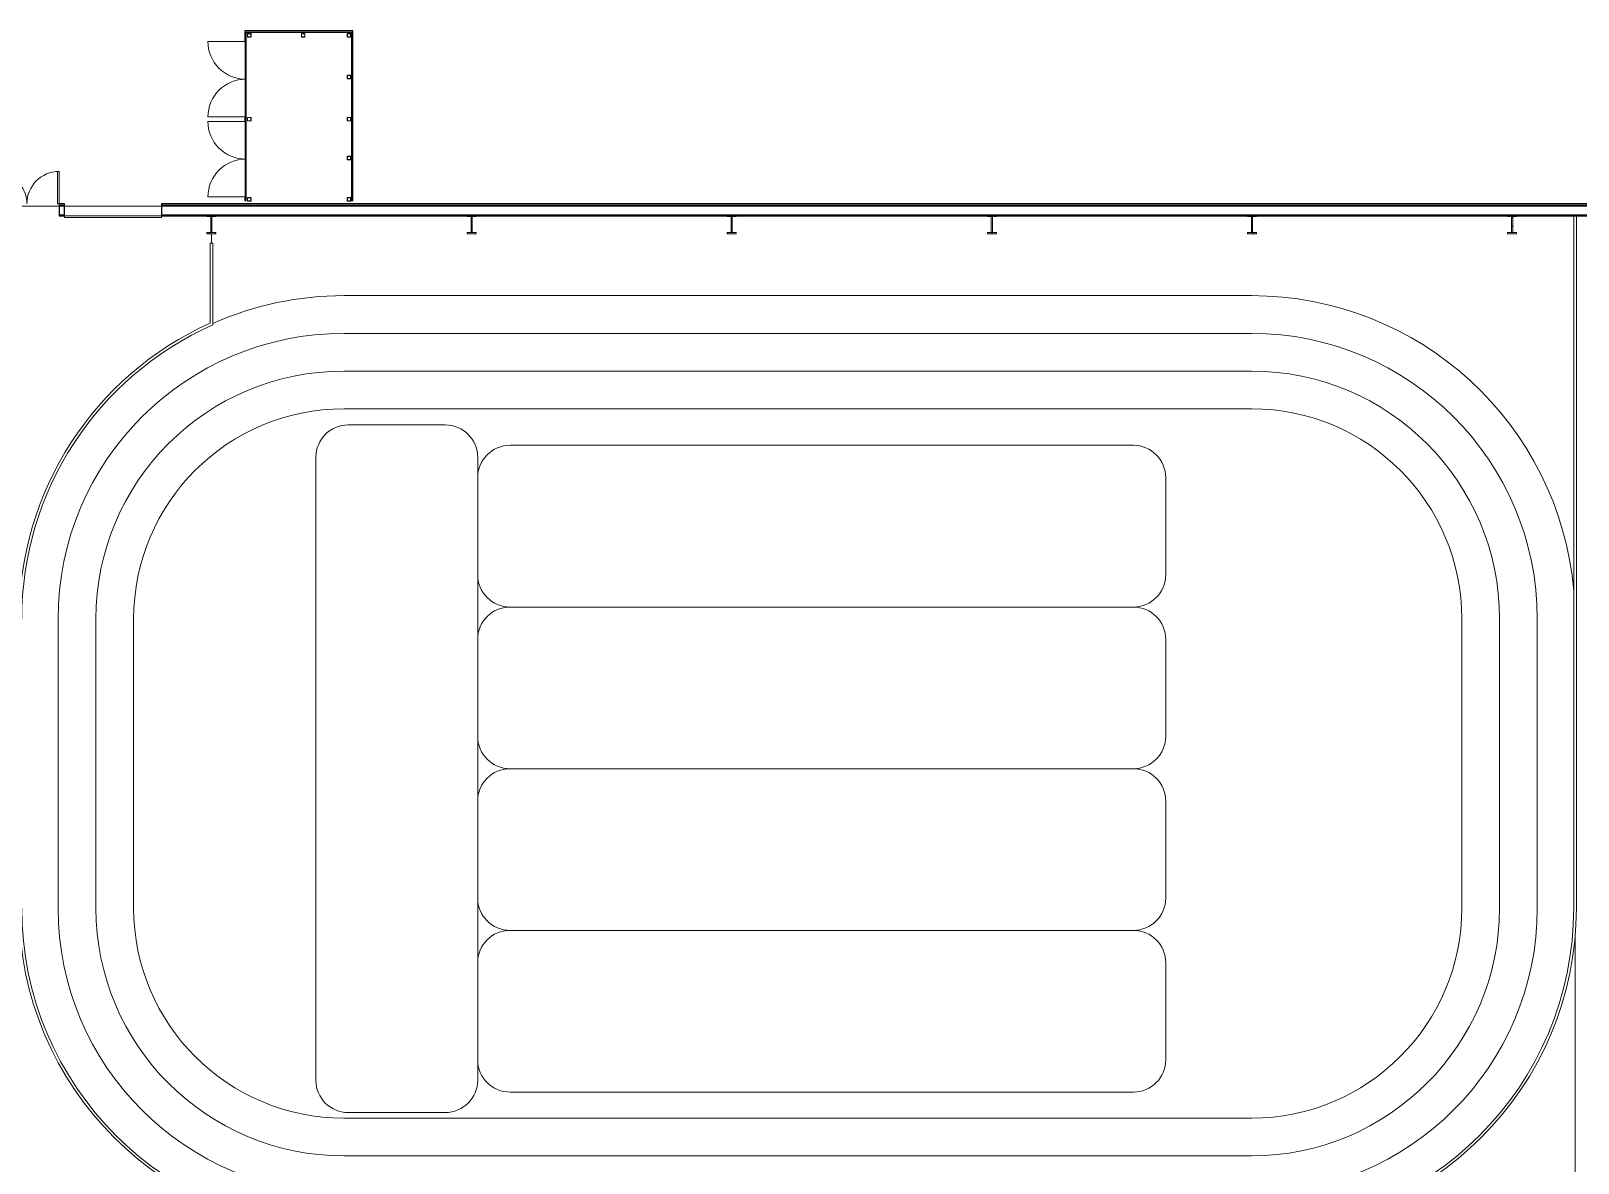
# Model space of a CAD drawing. Header units: inches. Extents: x 22023 to 26811, y -22881 to -20889.
# Drawn here: x 22885 to 24607, y -22190 to -20929 of the extents above; entities that cross this region are included whole.
import ezdxf

# ---------------------------------------------------------------- set-up
doc = ezdxf.new("R2010")
doc.units = ezdxf.units.IN
doc.header["$MEASUREMENT"] = 0
for name, color, linetype, lineweight in [('A-DOOR', 31, 'Continuous', 9), ('A-FLOR', 192, 'Continuous', 9), ('A-FLOR-HRAL', 11, 'Continuous', 9), ('A-FLOR-OTLN', 90, 'Continuous', 9), ('A-WALL', 113, 'Continuous', 9), ('A-WALL-PATT', 111, 'Continuous', 25), ('C-BLDG-PADS', 91, 'Continuous', 9), ('C-TOPO', 7, 'Continuous', 9), ('L-SITE-WALL', 31, 'Continuous', 9), ('S-BEAM', 12, 'Continuous', 9), ('S-COLS', 52, 'Continuous', 9)]:
    doc.layers.add(name, color=color, linetype=linetype, lineweight=lineweight)
pattern_1 = [(225, (24533.39, -22360.053), (19.00703, -19.00703), []), (225, (24533.39, -22388.853), (19.00703, -19.00703), [])]
pattern_2 = [(225, (24243.89, -22360.053), (19.00703, -19.00703), []), (225, (24243.89, -22388.853), (19.00703, -19.00703), [])]
pattern_3 = [(225, (23954.39, -22360.053), (19.00703, -19.00703), []), (225, (23954.39, -22388.853), (19.00703, -19.00703), [])]
pattern_4 = [(225, (23664.89, -22360.053), (19.00703, -19.00703), []), (225, (23664.89, -22388.853), (19.00703, -19.00703), [])]
pattern_5 = [(225, (23375.39, -22360.053), (19.00703, -19.00703), []), (225, (23375.39, -22388.853), (19.00703, -19.00703), [])]
pattern_6 = [(225, (23085.89, -22360.053), (19.00703, -19.00703), []), (225, (23085.89, -22388.853), (19.00703, -19.00703), [])]

# ---------------------------------------------------------------- blocks, each defined once
blk = doc.blocks.new('Double-Flush - 72_ x 96_-983185-First Floor Plan')
at = {"layer": 'A-DOOR', "lineweight": 13}
for p, q in [((-36, -6.6), (-36, -42.6)), ((-36, -6.6), (-34, -6.6)), ((-34, -6.6), (-34, -42.6)), ((34, -6.6), (34, -42.6)), ((36, -6.6), (34, -6.6)), ((36, -6.6), (36, -42.6)), ((-36, -42.6), (-34, -42.6))]:
    blk.add_line(p, q, dxfattribs=at)
at = {"layer": 'A-DOOR'}
for centre, start, end in [((-36, -6.6), 270, 360), ((36, -6.6), 180, 270)]:
    blk.add_arc(centre, 36, start, end, dxfattribs=at)
blk = doc.blocks.new('overhead door - one-983186-First Floor Plan')
at = {"layer": 'A-DOOR'}
for p, q in [((54, -7), (-54, -7)), ((-54, -7), (-54, -8.75)), ((-54, -8.75), (54, -8.75)), ((54, -8.75), (54, -7))]:
    blk.add_line(p, q, dxfattribs=at)
blk = doc.blocks.new('Top Rail Type - Top Rail_Internal_-939601-First Floor Plan')
at = {"layer": 'A-FLOR-HRAL'}
for p, q in [((24601.9, -21135.1), (24601.9, -21906.1)), ((24604.9, -21135.1), (24604.9, -21906.1)), ((23084.4, -21165.6), (23087.4, -21165.6)), ((23084.4, -21254.6), (23084.4, -21165.6)), ((23087.4, -21256.6), (23087.4, -21165.6))]:
    blk.add_line(p, q, dxfattribs=at)
for centre, radius, start, end in [((23233.3, -21584.1), 361.5, 114.3202, 180), ((23233.3, -21584.1), 358.5, 114.0064, 180), ((23233.3, -21906.1), 361.5, 180, 270), ((23233.3, -21906.1), 358.5, 180, 270), ((24243.4, -21906.1), 358.5, 270, 0), ((24243.4, -21906.1), 361.5, 270, 0)]:
    blk.add_arc(centre, radius, start, end, dxfattribs=at)
blk = doc.blocks.new('dumpster door - one-1001559-First Floor Plan')
at = {"layer": 'A-DOOR'}
for p, q in [((-42, 0.5), (42, 0.5)), ((-42, 0), (-42, -42)), ((42, 0), (42, -42)), ((42, -0.5), (-42, -0.5))]:
    blk.add_line(p, q, dxfattribs=at)
for centre, start, end in [((-42, 0), 270, 0), ((42, 0), 180, 270)]:
    blk.add_arc(centre, 42, start, end, dxfattribs=at)
blk = doc.blocks.new('HSS-Hollow Structural Section-Column - HSS4X4X1_4-1001889-First Floor Plan')
at = {"layer": 'S-COLS'}
h = blk.add_hatch(dxfattribs=at)
h.set_pattern_fill('FP_18', color=256, style=0, pattern_type=2)
h.set_pattern_definition([(225, (23127.985, -21116.928), (19.00703, -19.00703), []), (225, (23127.985, -21145.728), (19.00703, -19.00703), [])])
h.paths.add_polyline_path([(1.5, 2), (-1.5, 2), (-1.9, 1.9), (-2, 1.5), (-2, -1.5), (-1.9, -1.9), (-1.5, -2), (1.5, -2), (1.9, -1.9), (2, -1.5), (2, 1.5), (1.9, 1.9)], flags=0)
h.paths.add_polyline_path([(1.5, 1.8), (1.7, 1.7), (1.8, 1.5), (1.7, -1.7), (1.5, -1.8), (-1.7, -1.7), (-1.8, -1.5), (-1.7, 1.7), (-1.5, 1.8)], flags=0)
at = {"layer": 'S-COLS', "lineweight": 15}
for p, q in [((-2, 1.5), (-2, -1.5)), ((-1.8, -1.5), (-1.8, 1.5)), ((1.5, 2), (-1.5, 2)), ((-1.5, 1.8), (1.5, 1.8)), ((1.8, 1.5), (1.8, -1.5)), ((2, -1.5), (2, 1.5)), ((1.5, -1.8), (-1.5, -1.8)), ((-1.5, -2), (1.5, -2))]:
    blk.add_line(p, q, dxfattribs=at)
for centre, radius, start, end in [((-1.5, 1.5), 0.466, 90, 180), ((-1.5, 1.5), 0.233, 90, 180), ((1.5, 1.5), 0.466, 360, 90), ((1.5, 1.5), 0.233, 0, 90), ((-1.5, -1.5), 0.466, 180, 270), ((-1.5, -1.5), 0.233, 180, 270), ((1.5, -1.5), 0.233, 270, 360), ((1.5, -1.5), 0.466, 270, 360)]:
    blk.add_arc(centre, radius, start, end, dxfattribs=at)
blk = doc.blocks.new('HSS-Hollow Structural Section-Column - HSS4X4X1_4-V21-First Floor Plan')
at = {"layer": 'S-COLS', "lineweight": 15}
for p, q in [((-2, 1.534), (-2, -1.534)), ((-1.767, -1.534), (-1.767, 1.534)), ((1.534, 2), (-1.534, 2)), ((-1.534, 1.767), (1.534, 1.767)), ((1.767, 1.534), (1.767, -1.534)), ((2, -1.534), (2, 1.534)), ((1.534, -1.767), (-1.534, -1.767)), ((-1.534, -2), (1.534, -2))]:
    blk.add_line(p, q, dxfattribs=at)
for centre, radius, start, end in [((-1.534, 1.534), 0.466, 90, 180), ((-1.534, 1.534), 0.233, 90, 180), ((1.534, 1.534), 0.466, 360, 90), ((1.534, 1.534), 0.233, 0, 90), ((-1.534, -1.534), 0.466, 180, 270), ((-1.534, -1.534), 0.233, 180, 270), ((1.534, -1.534), 0.233, 270, 360), ((1.534, -1.534), 0.466, 270, 360)]:
    blk.add_arc(centre, radius, start, end, dxfattribs=at)
blk = doc.blocks.new('HSS-Hollow Structural Section-Column - HSS4X4X1_4-V22-First Floor Plan')
at = {"layer": 'S-COLS', "lineweight": 15}
for p, q in [((-2, 1.534), (-2, -1.534)), ((-1.767, -1.534), (-1.767, 1.534)), ((1.534, 2), (-1.534, 2)), ((-1.534, 1.767), (1.534, 1.767)), ((1.767, 1.534), (1.767, -1.534)), ((2, -1.534), (2, 1.534)), ((1.534, -1.767), (-1.534, -1.767)), ((-1.534, -2), (1.534, -2))]:
    blk.add_line(p, q, dxfattribs=at)
for centre, radius, start, end in [((-1.534, 1.534), 0.466, 90, 180), ((-1.534, 1.534), 0.233, 90, 180), ((1.534, 1.534), 0.466, 360, 90), ((1.534, 1.534), 0.233, 0, 90), ((-1.534, -1.534), 0.466, 180, 270), ((-1.534, -1.534), 0.233, 180, 270), ((1.534, -1.534), 0.233, 270, 360), ((1.534, -1.534), 0.466, 270, 360)]:
    blk.add_arc(centre, radius, start, end, dxfattribs=at)
blk = doc.blocks.new('HSS-Hollow Structural Section-Column - HSS4X4X1_4-V23-First Floor Plan')
at = {"layer": 'S-COLS', "lineweight": 15}
for p, q in [((-2, 1.534), (-2, -1.534)), ((-1.767, -1.534), (-1.767, 1.534)), ((1.534, 2), (-1.534, 2)), ((-1.534, 1.767), (1.534, 1.767)), ((1.767, 1.534), (1.767, -1.534)), ((2, -1.534), (2, 1.534)), ((1.534, -1.767), (-1.534, -1.767)), ((-1.534, -2), (1.534, -2))]:
    blk.add_line(p, q, dxfattribs=at)
for centre, radius, start, end in [((-1.534, 1.534), 0.466, 90, 180), ((-1.534, 1.534), 0.233, 90, 180), ((1.534, 1.534), 0.466, 360, 90), ((1.534, 1.534), 0.233, 0, 90), ((-1.534, -1.534), 0.466, 180, 270), ((-1.534, -1.534), 0.233, 180, 270), ((1.534, -1.534), 0.233, 270, 360), ((1.534, -1.534), 0.466, 270, 360)]:
    blk.add_arc(centre, radius, start, end, dxfattribs=at)
blk = doc.blocks.new('HSS-Hollow Structural Section-Column - HSS4X4X1_4-V24-First Floor Plan')
at = {"layer": 'S-COLS', "lineweight": 15}
for p, q in [((-2, 1.534), (-2, -1.534)), ((-1.767, -1.534), (-1.767, 1.534)), ((1.534, 2), (-1.534, 2)), ((-1.534, 1.767), (1.534, 1.767)), ((1.767, 1.534), (1.767, -1.534)), ((2, -1.534), (2, 1.534)), ((1.534, -1.767), (-1.534, -1.767)), ((-1.534, -2), (1.534, -2))]:
    blk.add_line(p, q, dxfattribs=at)
for centre, radius, start, end in [((-1.534, 1.534), 0.466, 90, 180), ((-1.534, 1.534), 0.233, 90, 180), ((1.534, 1.534), 0.466, 360, 90), ((1.534, 1.534), 0.233, 0, 90), ((-1.534, -1.534), 0.466, 180, 270), ((-1.534, -1.534), 0.233, 180, 270), ((1.534, -1.534), 0.233, 270, 360), ((1.534, -1.534), 0.466, 270, 360)]:
    blk.add_arc(centre, radius, start, end, dxfattribs=at)
blk = doc.blocks.new('HSS-Hollow Structural Section-Column - HSS4X4X1_4-V25-First Floor Plan')
at = {"layer": 'S-COLS'}
h = blk.add_hatch(dxfattribs=at)
h.set_pattern_fill('FP_19', color=256, style=0, pattern_type=2)
h.set_pattern_definition([(225, (23238.985, -20934.178), (19.00703, -19.00703), []), (225, (23238.985, -20962.978), (19.00703, -19.00703), [])])
h.paths.add_polyline_path([(1.5, 2), (-1.5, 2), (-1.9, 1.9), (-2, 1.5), (-2, -1.5), (-1.9, -1.9), (-1.5, -2), (1.5, -2), (1.9, -1.9), (2, -1.5), (2, 1.5), (1.9, 1.9)], flags=0)
h.paths.add_polyline_path([(1.5, 1.8), (1.7, 1.7), (1.8, 1.5), (1.7, -1.7), (1.5, -1.8), (-1.7, -1.7), (-1.8, -1.5), (-1.7, 1.7), (-1.5, 1.8)], flags=0)
at = {"layer": 'S-COLS', "lineweight": 15}
for p, q in [((-2, 1.5), (-2, -1.5)), ((-1.8, -1.5), (-1.8, 1.5)), ((1.5, 2), (-1.5, 2)), ((-1.5, 1.8), (1.5, 1.8)), ((1.8, 1.5), (1.8, -1.5)), ((2, -1.5), (2, 1.5)), ((1.5, -1.8), (-1.5, -1.8)), ((-1.5, -2), (1.5, -2))]:
    blk.add_line(p, q, dxfattribs=at)
for centre, radius, start, end in [((-1.5, 1.5), 0.466, 90, 180), ((-1.5, 1.5), 0.233, 90, 180), ((1.5, 1.5), 0.466, 360, 90), ((1.5, 1.5), 0.233, 0, 90), ((-1.5, -1.5), 0.466, 180, 270), ((-1.5, -1.5), 0.233, 180, 270), ((1.5, -1.5), 0.233, 270, 360), ((1.5, -1.5), 0.466, 270, 360)]:
    blk.add_arc(centre, radius, start, end, dxfattribs=at)
blk = doc.blocks.new('HSS-Hollow Structural Section-Column - HSS4X4X1_4-V26-First Floor Plan')
at = {"layer": 'S-COLS', "lineweight": 15}
for p, q in [((-2, 1.534), (-2, -1.534)), ((-1.767, -1.534), (-1.767, 1.534)), ((1.534, 2), (-1.534, 2)), ((-1.534, 1.767), (1.534, 1.767)), ((1.767, 1.534), (1.767, -1.534)), ((2, -1.534), (2, 1.534)), ((1.534, -1.767), (-1.534, -1.767)), ((-1.534, -2), (1.534, -2))]:
    blk.add_line(p, q, dxfattribs=at)
for centre, radius, start, end in [((-1.534, 1.534), 0.466, 90, 180), ((-1.534, 1.534), 0.233, 90, 180), ((1.534, 1.534), 0.466, 360, 90), ((1.534, 1.534), 0.233, 0, 90), ((-1.534, -1.534), 0.466, 180, 270), ((-1.534, -1.534), 0.233, 180, 270), ((1.534, -1.534), 0.233, 270, 360), ((1.534, -1.534), 0.466, 270, 360)]:
    blk.add_arc(centre, radius, start, end, dxfattribs=at)
blk = doc.blocks.new('HSS-Hollow Structural Section-Column - HSS4X4X1_4-V27-First Floor Plan')
at = {"layer": 'S-COLS'}
h = blk.add_hatch(dxfattribs=at)
h.set_pattern_fill('FP_20', color=256, style=0, pattern_type=2)
h.set_pattern_definition([(225, (23238.985, -20980.553), (19.00703, -19.00703), []), (225, (23238.985, -21009.353), (19.00703, -19.00703), [])])
h.paths.add_polyline_path([(-1.5, 2), (-1.9, 1.9), (-2, 1.5), (-2, -1.5), (-1.9, -1.9), (-1.5, -2), (1.5, -2), (1.9, -1.9), (2, -1.5), (2, 1.5), (1.9, 1.9), (1.5, 2)], flags=0)
h.paths.add_polyline_path([(-1.5, 1.8), (1.7, 1.7), (1.8, 1.5), (1.7, -1.7), (1.5, -1.8), (-1.7, -1.7), (-1.8, -1.5), (-1.7, 1.7)], flags=0)
at = {"layer": 'S-COLS', "lineweight": 15}
for p, q in [((-2, 1.5), (-2, -1.5)), ((-1.8, -1.5), (-1.8, 1.5)), ((1.5, 2), (-1.5, 2)), ((-1.5, 1.8), (1.5, 1.8)), ((1.8, 1.5), (1.8, -1.5)), ((2, -1.5), (2, 1.5)), ((1.5, -1.8), (-1.5, -1.8)), ((-1.5, -2), (1.5, -2))]:
    blk.add_line(p, q, dxfattribs=at)
for centre, radius, start, end in [((-1.5, 1.5), 0.466, 90, 180), ((-1.5, 1.5), 0.233, 90, 180), ((1.5, 1.5), 0.466, 360, 90), ((1.5, 1.5), 0.233, 0, 90), ((-1.5, -1.5), 0.466, 180, 270), ((-1.5, -1.5), 0.233, 180, 270), ((1.5, -1.5), 0.233, 270, 360), ((1.5, -1.5), 0.466, 270, 360)]:
    blk.add_arc(centre, radius, start, end, dxfattribs=at)
blk = doc.blocks.new('HSS-Hollow Structural Section-Column - HSS4X4X1_4-V28-First Floor Plan')
at = {"layer": 'S-COLS', "lineweight": 15}
for p, q in [((-2, 1.534), (-2, -1.534)), ((-1.767, -1.534), (-1.767, 1.534)), ((1.534, 2), (-1.534, 2)), ((-1.534, 1.767), (1.534, 1.767)), ((1.767, 1.534), (1.767, -1.534)), ((2, -1.534), (2, 1.534)), ((1.534, -1.767), (-1.534, -1.767)), ((-1.534, -2), (1.534, -2))]:
    blk.add_line(p, q, dxfattribs=at)
for centre, radius, start, end in [((-1.534, 1.534), 0.466, 90, 180), ((-1.534, 1.534), 0.233, 90, 180), ((1.534, 1.534), 0.466, 360, 90), ((1.534, 1.534), 0.233, 0, 90), ((-1.534, -1.534), 0.466, 180, 270), ((-1.534, -1.534), 0.233, 180, 270), ((1.534, -1.534), 0.233, 270, 360), ((1.534, -1.534), 0.466, 270, 360)]:
    blk.add_arc(centre, radius, start, end, dxfattribs=at)
blk = doc.blocks.new('columns and girder2 - one-V32-First Floor Plan')
at = {"layer": 'S-BEAM'}
h = blk.add_hatch(dxfattribs=at)
h.set_pattern_fill('FP_25', color=256, style=0, pattern_type=2)
h.set_pattern_definition(pattern_1)
h.paths.add_polyline_path([(5, -0.5), (-5, -0.5), (-5, -2), (5, -2)], flags=0)
h.paths.add_polyline_path([(-5, -20), (-5, -21.5), (5, -21.5), (5, -20)], flags=0)
h.paths.add_polyline_path([(-5, -1204.8), (-5, -1206.3), (5, -1206.3), (5, -1204.8)], flags=0)
h.paths.add_polyline_path([(5, -1224.3), (-5, -1224.3), (-5, -1225), (5, -1225)], flags=0)
h = blk.add_hatch(dxfattribs=at)
h.set_pattern_fill('FP_25', color=256, style=0, pattern_type=2)
h.set_pattern_definition(pattern_1)
h.paths.add_polyline_path([(-0.6, -2), (-0.6, -20), (0.6, -20), (0.6, -2)], flags=0)
h.paths.add_polyline_path([(-0.6, -1206.3), (-0.6, -1224.3), (0.6, -1224.3), (0.6, -1206.3)], flags=0)
at = {"layer": 'S-BEAM', "lineweight": 15}
for p, q in [((5, -0.5), (-5, -0.5)), ((-5, -0.5), (-5, -2)), ((-5, -2), (5, -2)), ((0.6, -2), (-0.6, -2)), ((-0.6, -2), (-0.6, -20)), ((0.6, -20), (0.6, -2)), ((5, -2), (5, -0.5)), ((5, -20), (-5, -20)), ((-5, -20), (-5, -21.5)), ((-5, -21.5), (5, -21.5)), ((-0.6, -20), (0.6, -20)), ((5, -21.5), (5, -20)), ((5, -1204.8), (-5, -1204.8)), ((-5, -1204.8), (-5, -1206.3)), ((5, -1206.3), (5, -1204.8)), ((-5, -1206.3), (5, -1206.3)), ((0.6, -1206.3), (-0.6, -1206.3)), ((-0.6, -1206.3), (-0.6, -1224.3)), ((0.6, -1224.3), (0.6, -1206.3)), ((5, -1224.3), (-5, -1224.3)), ((-5, -1224.3), (-5, -1225)), ((-0.6, -1224.3), (0.6, -1224.3)), ((5, -1225), (5, -1224.3))]:
    blk.add_line(p, q, dxfattribs=at)
blk = doc.blocks.new('columns and girder2 - one-V33-First Floor Plan')
at = {"layer": 'S-BEAM'}
h = blk.add_hatch(dxfattribs=at)
h.set_pattern_fill('FP_26', color=256, style=0, pattern_type=2)
h.set_pattern_definition(pattern_2)
h.paths.add_polyline_path([(5, -0.5), (-5, -0.5), (-5, -2), (5, -2)], flags=0)
h.paths.add_polyline_path([(5, -20), (-5, -20), (-5, -21.5), (5, -21.5)], flags=0)
h.paths.add_polyline_path([(-5, -1204.8), (-5, -1206.3), (5, -1206.3), (5, -1204.8)], flags=0)
h.paths.add_polyline_path([(5, -1224.3), (-5, -1224.3), (-5, -1225), (5, -1225)], flags=0)
h = blk.add_hatch(dxfattribs=at)
h.set_pattern_fill('FP_26', color=256, style=0, pattern_type=2)
h.set_pattern_definition(pattern_2)
h.paths.add_polyline_path([(-0.6, -2), (-0.6, -20), (0.6, -20), (0.6, -2)], flags=0)
h.paths.add_polyline_path([(-0.6, -1206.3), (-0.6, -1224.3), (0.6, -1224.3), (0.6, -1206.3)], flags=0)
at = {"layer": 'S-BEAM', "lineweight": 15}
for p, q in [((5, -0.5), (-5, -0.5)), ((-5, -0.5), (-5, -2)), ((-5, -2), (5, -2)), ((0.6, -2), (-0.6, -2)), ((-0.6, -2), (-0.6, -20)), ((0.6, -20), (0.6, -2)), ((5, -2), (5, -0.5)), ((5, -20), (-5, -20)), ((-5, -20), (-5, -21.5)), ((-5, -21.5), (5, -21.5)), ((-0.6, -20), (0.6, -20)), ((5, -21.5), (5, -20)), ((5, -1204.8), (-5, -1204.8)), ((-5, -1204.8), (-5, -1206.3)), ((5, -1206.3), (5, -1204.8)), ((-5, -1206.3), (5, -1206.3)), ((0.6, -1206.3), (-0.6, -1206.3)), ((-0.6, -1206.3), (-0.6, -1224.3)), ((0.6, -1224.3), (0.6, -1206.3)), ((5, -1224.3), (-5, -1224.3)), ((-5, -1224.3), (-5, -1225)), ((-0.6, -1224.3), (0.6, -1224.3)), ((5, -1225), (5, -1224.3))]:
    blk.add_line(p, q, dxfattribs=at)
blk = doc.blocks.new('columns and girder2 - one-V34-First Floor Plan')
at = {"layer": 'S-BEAM'}
h = blk.add_hatch(dxfattribs=at)
h.set_pattern_fill('FP_27', color=256, style=0, pattern_type=2)
h.set_pattern_definition(pattern_3)
h.paths.add_polyline_path([(5, -0.5), (-5, -0.5), (-5, -2), (5, -2)], flags=0)
h.paths.add_polyline_path([(-5, -20), (-5, -21.5), (5, -21.5), (5, -20)], flags=0)
h.paths.add_polyline_path([(-5, -1204.8), (-5, -1206.3), (5, -1206.3), (5, -1204.8)], flags=0)
h.paths.add_polyline_path([(5, -1224.3), (-5, -1224.3), (-5, -1225), (5, -1225)], flags=0)
h = blk.add_hatch(dxfattribs=at)
h.set_pattern_fill('FP_27', color=256, style=0, pattern_type=2)
h.set_pattern_definition(pattern_3)
h.paths.add_polyline_path([(-0.6, -2), (-0.6, -20), (0.6, -20), (0.6, -2)], flags=0)
h.paths.add_polyline_path([(-0.6, -1206.3), (-0.6, -1224.3), (0.6, -1224.3), (0.6, -1206.3)], flags=0)
at = {"layer": 'S-BEAM', "lineweight": 15}
for p, q in [((5, -0.5), (-5, -0.5)), ((-5, -0.5), (-5, -2)), ((-5, -2), (5, -2)), ((0.6, -2), (-0.6, -2)), ((-0.6, -2), (-0.6, -20)), ((0.6, -20), (0.6, -2)), ((5, -2), (5, -0.5)), ((5, -20), (-5, -20)), ((-5, -20), (-5, -21.5)), ((-5, -21.5), (5, -21.5)), ((-0.6, -20), (0.6, -20)), ((5, -21.5), (5, -20)), ((5, -1204.8), (-5, -1204.8)), ((-5, -1204.8), (-5, -1206.3)), ((5, -1206.3), (5, -1204.8)), ((-5, -1206.3), (5, -1206.3)), ((0.6, -1206.3), (-0.6, -1206.3)), ((-0.6, -1206.3), (-0.6, -1224.3)), ((0.6, -1224.3), (0.6, -1206.3)), ((5, -1224.3), (-5, -1224.3)), ((-5, -1224.3), (-5, -1225)), ((-0.6, -1224.3), (0.6, -1224.3)), ((5, -1225), (5, -1224.3))]:
    blk.add_line(p, q, dxfattribs=at)
blk = doc.blocks.new('columns and girder2 - one-V35-First Floor Plan')
at = {"layer": 'S-BEAM'}
h = blk.add_hatch(dxfattribs=at)
h.set_pattern_fill('FP_28', color=256, style=0, pattern_type=2)
h.set_pattern_definition(pattern_4)
h.paths.add_polyline_path([(5, -0.5), (-5, -0.5), (-5, -2), (5, -2)], flags=0)
h.paths.add_polyline_path([(-5, -20), (-5, -21.5), (5, -21.5), (5, -20)], flags=0)
h.paths.add_polyline_path([(5, -1204.8), (-5, -1204.8), (-5, -1206.3), (5, -1206.3)], flags=0)
h.paths.add_polyline_path([(5, -1224.3), (-5, -1224.3), (-5, -1225), (5, -1225)], flags=0)
h = blk.add_hatch(dxfattribs=at)
h.set_pattern_fill('FP_28', color=256, style=0, pattern_type=2)
h.set_pattern_definition(pattern_4)
h.paths.add_polyline_path([(-0.6, -2), (-0.6, -20), (0.6, -20), (0.6, -2)], flags=0)
h.paths.add_polyline_path([(0.6, -1206.3), (-0.6, -1206.3), (-0.6, -1224.3), (0.6, -1224.3)], flags=0)
at = {"layer": 'S-BEAM', "lineweight": 15}
for p, q in [((5, -0.5), (-5, -0.5)), ((-5, -0.5), (-5, -2)), ((-5, -2), (5, -2)), ((0.6, -2), (-0.6, -2)), ((-0.6, -2), (-0.6, -20)), ((0.6, -20), (0.6, -2)), ((5, -2), (5, -0.5)), ((5, -20), (-5, -20)), ((-5, -20), (-5, -21.5)), ((-5, -21.5), (5, -21.5)), ((-0.6, -20), (0.6, -20)), ((5, -21.5), (5, -20)), ((5, -1204.8), (-5, -1204.8)), ((-5, -1204.8), (-5, -1206.3)), ((5, -1206.3), (5, -1204.8)), ((-5, -1206.3), (5, -1206.3)), ((0.6, -1206.3), (-0.6, -1206.3)), ((-0.6, -1206.3), (-0.6, -1224.3)), ((0.6, -1224.3), (0.6, -1206.3)), ((5, -1224.3), (-5, -1224.3)), ((-5, -1224.3), (-5, -1225)), ((-0.6, -1224.3), (0.6, -1224.3)), ((5, -1225), (5, -1224.3))]:
    blk.add_line(p, q, dxfattribs=at)
blk = doc.blocks.new('columns and girder2 - one-V36-First Floor Plan')
at = {"layer": 'S-BEAM'}
h = blk.add_hatch(dxfattribs=at)
h.set_pattern_fill('FP_29', color=256, style=0, pattern_type=2)
h.set_pattern_definition(pattern_5)
h.paths.add_polyline_path([(5, -0.5), (-5, -0.5), (-5, -2), (5, -2)], flags=0)
h.paths.add_polyline_path([(-5, -20), (-5, -21.5), (5, -21.5), (5, -20)], flags=0)
h.paths.add_polyline_path([(5, -1204.8), (-5, -1204.8), (-5, -1206.3), (5, -1206.3)], flags=0)
h.paths.add_polyline_path([(5, -1224.3), (-5, -1224.3), (-5, -1225), (5, -1225)], flags=0)
h = blk.add_hatch(dxfattribs=at)
h.set_pattern_fill('FP_29', color=256, style=0, pattern_type=2)
h.set_pattern_definition(pattern_5)
h.paths.add_polyline_path([(-0.6, -2), (-0.6, -20), (0.6, -20), (0.6, -2)], flags=0)
h.paths.add_polyline_path([(-0.6, -1206.3), (-0.6, -1224.3), (0.6, -1224.3), (0.6, -1206.3)], flags=0)
at = {"layer": 'S-BEAM', "lineweight": 15}
for p, q in [((5, -0.5), (-5, -0.5)), ((-5, -0.5), (-5, -2)), ((-5, -2), (5, -2)), ((0.6, -2), (-0.6, -2)), ((-0.6, -2), (-0.6, -20)), ((0.6, -20), (0.6, -2)), ((5, -2), (5, -0.5)), ((5, -20), (-5, -20)), ((-5, -20), (-5, -21.5)), ((-5, -21.5), (5, -21.5)), ((-0.6, -20), (0.6, -20)), ((5, -21.5), (5, -20)), ((5, -1204.8), (-5, -1204.8)), ((-5, -1204.8), (-5, -1206.3)), ((5, -1206.3), (5, -1204.8)), ((-5, -1206.3), (5, -1206.3)), ((0.6, -1206.3), (-0.6, -1206.3)), ((-0.6, -1206.3), (-0.6, -1224.3)), ((0.6, -1224.3), (0.6, -1206.3)), ((5, -1224.3), (-5, -1224.3)), ((-5, -1224.3), (-5, -1225)), ((-0.6, -1224.3), (0.6, -1224.3)), ((5, -1225), (5, -1224.3))]:
    blk.add_line(p, q, dxfattribs=at)
blk = doc.blocks.new('columns and girder2 - one-V37-First Floor Plan')
at = {"layer": 'S-BEAM'}
h = blk.add_hatch(dxfattribs=at)
h.set_pattern_fill('FP_30', color=256, style=0, pattern_type=2)
h.set_pattern_definition(pattern_6)
h.paths.add_polyline_path([(5, -0.5), (-5, -0.5), (-5, -2), (5, -2)], flags=0)
h.paths.add_polyline_path([(-5, -20), (-5, -21.5), (5, -21.5), (5, -20)], flags=0)
h.paths.add_polyline_path([(5, -1204.8), (-5, -1204.8), (-5, -1206.3), (5, -1206.3)], flags=0)
h.paths.add_polyline_path([(5, -1224.3), (-5, -1224.3), (-5, -1225), (5, -1225)], flags=0)
h = blk.add_hatch(dxfattribs=at)
h.set_pattern_fill('FP_30', color=256, style=0, pattern_type=2)
h.set_pattern_definition(pattern_6)
h.paths.add_polyline_path([(-0.6, -2), (-0.6, -20), (0.6, -20), (0.6, -2)], flags=0)
h.paths.add_polyline_path([(-0.6, -1206.3), (-0.6, -1224.3), (0.6, -1224.3), (0.6, -1206.3)], flags=0)
at = {"layer": 'S-BEAM', "lineweight": 15}
for p, q in [((5, -0.5), (-5, -0.5)), ((-5, -0.5), (-5, -2)), ((-5, -2), (5, -2)), ((0.6, -2), (-0.6, -2)), ((-0.6, -2), (-0.6, -20)), ((0.6, -20), (0.6, -2)), ((5, -2), (5, -0.5)), ((5, -20), (-5, -20)), ((-5, -20), (-5, -21.5)), ((-5, -21.5), (5, -21.5)), ((-0.6, -20), (0.6, -20)), ((5, -21.5), (5, -20)), ((5, -1204.8), (-5, -1204.8)), ((-5, -1204.8), (-5, -1206.3)), ((5, -1206.3), (5, -1204.8)), ((-5, -1206.3), (5, -1206.3)), ((0.6, -1206.3), (-0.6, -1206.3)), ((-0.6, -1206.3), (-0.6, -1224.3)), ((0.6, -1224.3), (0.6, -1206.3)), ((5, -1224.3), (-5, -1224.3)), ((-5, -1224.3), (-5, -1225)), ((-0.6, -1224.3), (0.6, -1224.3)), ((5, -1225), (5, -1224.3))]:
    blk.add_line(p, q, dxfattribs=at)

msp = doc.modelspace()

# ---------------------------------------------------------------- hatches: boundary and pattern name
at = {"layer": 'A-WALL-PATT', "lineweight": 9}
h = msp.add_hatch(dxfattribs=at)
h.set_pattern_fill('FP_15', color=256, style=0, pattern_type=2)
h.set_pattern_definition([(0, (0, 0), (0, 24), []), (90, (0, 0), (-24, 1e-15), [])])
h.paths.add_polyline_path([(22780.4, -21124.3), (22783.4, -21124.3), (22783.4, -21123.3), (22780.4, -21123.3)], flags=0)
h.paths.add_polyline_path([(25981, -21124.3), (25981, -21123.3), (25968.8, -21123.3), (25968.8, -21124.3)], flags=0)
h.paths.add_polyline_path([(25810.9, -21124.3), (25932.8, -21124.3), (25932.8, -21123.3), (23030.5, -21123.3), (23030.5, -21124.3), (25258, -21124.3)], flags=0)
h.paths.add_polyline_path([(22791.4, -21124.3), (22844.5, -21124.3), (22844.5, -21123.3), (22791.4, -21123.3)], flags=0)
h.paths.add_polyline_path([(22922.5, -21124.3), (22922.5, -21123.3), (22916.5, -21123.3), (22916.5, -21124.3)], flags=0)

# ---------------------------------------------------------------- linework, layer by layer
at = {"layer": 'A-FLOR'}
for p, q in [((23085.9, -21155.3), (23085.9, -21165.6)), ((24603.4, -21938.5), (24603.4, -22266.1))]:
    msp.add_line(p, q, dxfattribs=at)
at = {"layer": 'A-FLOR-OTLN'}
for p, q in [((23233.3, -21224.1), (24243.4, -21224.1)), ((23233.3, -21266.1), (24243.4, -21266.1)), ((23233.3, -21308.1), (24243.4, -21308.1)), ((23233.3, -21350.1), (24243.4, -21350.1)), ((23238.1, -21368.1), (23346.2, -21368.1)), ((23418.2, -21390.8), (24111.9, -21390.8)), ((23202.1, -22097.8), (23202.1, -21404.1)), ((23382.2, -21404.1), (23382.2, -22097.8)), ((24147.9, -21426.8), (24147.9, -21534.9)), ((24111.9, -21570.9), (23418.2, -21570.9)), ((22915.3, -21906.1), (22915.3, -21584.1)), ((22957.3, -21906.1), (22957.3, -21584.1)), ((22999.3, -21906.1), (22999.3, -21584.1)), ((24477.4, -21584.1), (24477.4, -21906.1)), ((24519.4, -21584.1), (24519.4, -21906.1)), ((24561.4, -21584.1), (24561.4, -21906.1)), ((24147.9, -21606.9), (24147.9, -21714.9)), ((24111.9, -21750.9), (23418.2, -21750.9)), ((24147.9, -21786.9), (24147.9, -21895)), ((24111.9, -21931), (23418.2, -21931)), ((24147.9, -21967), (24147.9, -22075.1)), ((24111.9, -22111.1), (23418.2, -22111.1)), ((24243.4, -22140.1), (23233.3, -22140.1)), ((23346.2, -22133.8), (23238.1, -22133.8)), ((24243.4, -22182.1), (23233.3, -22182.1))]:
    msp.add_line(p, q, dxfattribs=at)
for centre, radius, start, end in [((23233.3, -21584.1), 360, 90, 113.9023), ((24243.4, -21584.1), 360, 4.9848, 90), ((23233.3, -21584.1), 318, 90, 180), ((24243.4, -21584.1), 318, 0, 90), ((23233.3, -21584.1), 276, 90, 180), ((24243.4, -21584.1), 276, 0, 90), ((23233.3, -21584.1), 234, 90, 180), ((24243.4, -21584.1), 234, 0, 90), ((23238.1, -21404.1), 36, 90, 180), ((23346.2, -21404.1), 36, 0, 90), ((23418.2, -21426.8), 36, 90, 180), ((24111.9, -21426.8), 36, 0, 90), ((23418.2, -21534.9), 36, 180, 270), ((24111.9, -21534.9), 36, 270, 0), ((23418.2, -21606.9), 36, 90, 180), ((24111.9, -21606.9), 36, 0, 90), ((23418.2, -21714.9), 36, 180, 270), ((24111.9, -21714.9), 36, 270, 0), ((23418.2, -21786.9), 36, 90, 180), ((24111.9, -21786.9), 36, 0, 90), ((23418.2, -21895), 36, 180, 270), ((24111.9, -21895), 36, 270, 0), ((23233.3, -21906.1), 318, 180, 270), ((23233.3, -21906.1), 276, 180, 270), ((23233.3, -21906.1), 234, 180, 270), ((24243.4, -21906.1), 234, 270, 0), ((24243.4, -21906.1), 276, 270, 0), ((24243.4, -21906.1), 318, 270, 0), ((23418.2, -21967), 36, 90, 180), ((24111.9, -21967), 36, 0, 90), ((23418.2, -22075.1), 36, 180, 270), ((24111.9, -22075.1), 36, 270, 0), ((23238.1, -22097.8), 36, 180, 270), ((23346.2, -22097.8), 36, 270, 0)]:
    msp.add_arc(centre, radius, start, end, dxfattribs=at)
at = {"layer": 'A-WALL'}
for p, q in [((22916.5, -21123.3), (22922.5, -21123.3)), ((22916.5, -21124.3), (22922.5, -21124.3)), ((23030.5, -21123.3), (25932.8, -21123.3)), ((23030.5, -21124.3), (25932.8, -21124.3)), ((22916.5, -21134.3), (22922.5, -21134.3)), ((23030.5, -21134.3), (25932.8, -21134.3))]:
    msp.add_line(p, q, dxfattribs=at)
at = {"layer": 'C-BLDG-PADS'}
for p, q in [((22916.5, -21124.3), (22844.5, -21124.3)), ((23030.5, -21124.3), (22922.5, -21124.3))]:
    msp.add_line(p, q, dxfattribs=at)
at = {"layer": 'C-TOPO'}
for p, q in [((22844.5, -21124.3), (22916.5, -21124.3)), ((22922.5, -21124.3), (23030.5, -21124.3))]:
    msp.add_line(p, q, dxfattribs=at)
at = {"layer": 'L-SITE-WALL', "lineweight": 25}
for p, q in [((23243.2, -20929.3), (23123.2, -20929.3)), ((23123.2, -20929.3), (23123.2, -20941.1)), ((23124.7, -20930.8), (23241.7, -20930.8)), ((23124.7, -20941.1), (23124.7, -20930.8)), ((23241.7, -20930.8), (23241.7, -21118.1)), ((23243.2, -21118.1), (23243.2, -20929.3)), ((23123.2, -20941.1), (23124.7, -20941.1)), ((23124.7, -21025.1), (23123.2, -21025.1)), ((23123.2, -21025.1), (23123.2, -21030.1)), ((23123.2, -21030.1), (23124.7, -21030.1)), ((23124.7, -21030.1), (23124.7, -21025.1)), ((22922.5, -21121.8), (22916.5, -21121.8)), ((22916.5, -21121.8), (22916.5, -21135.1)), ((22922.5, -21135.1), (22922.5, -21121.8)), ((25932.8, -21121.8), (23030.5, -21121.8)), ((23030.5, -21121.8), (23030.5, -21135.1)), ((23124.7, -21114.1), (23123.2, -21114.1)), ((23123.2, -21114.1), (23123.2, -21118.1)), ((23123.2, -21118.1), (23124.7, -21118.1)), ((23124.7, -21118.1), (23124.7, -21114.1)), ((23241.7, -21118.1), (23243.2, -21118.1)), ((22916.5, -21135.1), (22922.5, -21135.1)), ((23030.5, -21135.1), (25932.8, -21135.1))]:
    msp.add_line(p, q, dxfattribs=at)

# ---------------------------------------------------------------- block references
at = {"layer": 'A-DOOR'}
for name, p, rotation in [('dumpster door - one-1001559-First Floor Plan', (23124, -20983.1), 270), ('dumpster door - one-1001559-First Floor Plan', (23124, -21072.1), 270), ('Double-Flush - 72_ x 96_-983185-First Floor Plan', (22880.5, -21128.4), 180)]:
    msp.add_blockref(name, p, dxfattribs=dict(at, rotation=rotation))
msp.add_blockref('overhead door - one-983186-First Floor Plan', (22976.5, -21128.4), dxfattribs=at)
at = {"layer": 'A-FLOR-HRAL'}
msp.add_blockref('Top Rail Type - Top Rail_Internal_-939601-First Floor Plan', (0, 0), dxfattribs=at)
at = {"layer": 'S-BEAM', "rotation": 180}
for name, p in [('columns and girder2 - one-V37-First Floor Plan', (23085.9, -22360.1)), ('columns and girder2 - one-V36-First Floor Plan', (23375.4, -22360.1)), ('columns and girder2 - one-V35-First Floor Plan', (23664.9, -22360.1)), ('columns and girder2 - one-V34-First Floor Plan', (23954.4, -22360.1)), ('columns and girder2 - one-V33-First Floor Plan', (24243.9, -22360.1)), ('columns and girder2 - one-V32-First Floor Plan', (24533.4, -22360.1))]:
    msp.add_blockref(name, p, dxfattribs=at)
at = {"layer": 'S-COLS', "rotation": 180}
for name, p in [('HSS-Hollow Structural Section-Column - HSS4X4X1_4-V24-First Floor Plan', (23128, -20934.2)), ('HSS-Hollow Structural Section-Column - HSS4X4X1_4-V28-First Floor Plan', (23188, -20934.2)), ('HSS-Hollow Structural Section-Column - HSS4X4X1_4-V25-First Floor Plan', (23239, -20934.2)), ('HSS-Hollow Structural Section-Column - HSS4X4X1_4-V27-First Floor Plan', (23239, -20980.6)), ('HSS-Hollow Structural Section-Column - HSS4X4X1_4-V22-First Floor Plan', (23128, -21027.6)), ('HSS-Hollow Structural Section-Column - HSS4X4X1_4-V23-First Floor Plan', (23239, -21027.6)), ('HSS-Hollow Structural Section-Column - HSS4X4X1_4-V26-First Floor Plan', (23239, -21070.9)), ('HSS-Hollow Structural Section-Column - HSS4X4X1_4-1001889-First Floor Plan', (23128, -21116.9)), ('HSS-Hollow Structural Section-Column - HSS4X4X1_4-V21-First Floor Plan', (23239, -21116.9))]:
    msp.add_blockref(name, p, dxfattribs=at)

doc.saveas('drawing.dxf')
